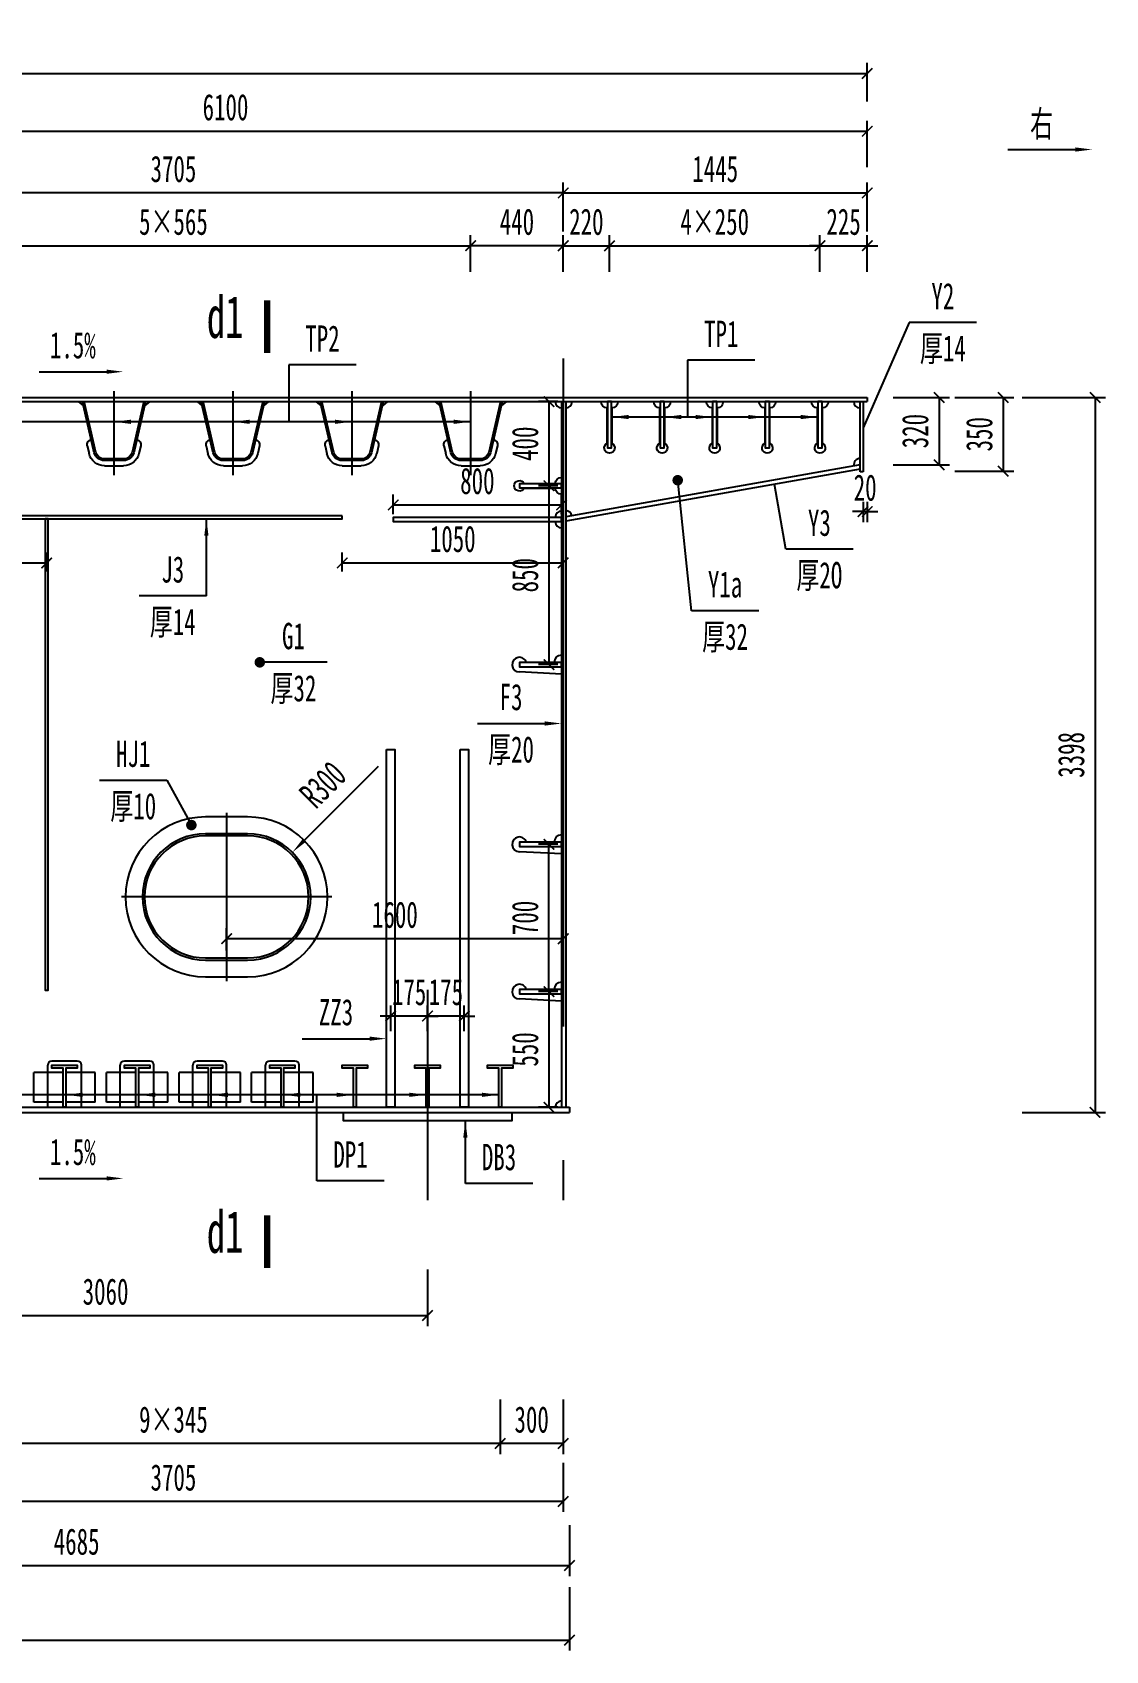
# Model space of a CAD drawing. Extents: x -149716 to 104715, y -26828 to 33500.
# Drawn here: x -25702 to -20601, y 4001 to 11693 of the extents above; entities that cross this region are included whole.
import ezdxf
from ezdxf.enums import TextEntityAlignment as Align

# ---------------------------------------------------------------- set-up
doc = ezdxf.new("R2010")
doc.units = 0
doc.header["$LTSCALE"] = 1000
doc.linetypes.add('CENTER', pattern=[50.8, 31.75, -6.35, 6.35, -6.35])
doc.linetypes.add('DASHED', pattern=[19.05, 12.7, -6.35])
doc.layers.get('0').update_dxf_attribs({"linetype": 'CONTINUOUS'})
doc.layers.get('Defpoints').update_dxf_attribs({"color": 250, "linetype": 'CONTINUOUS'})
doc.layers.add('01', color=1, linetype='CONTINUOUS', lineweight=25)
for name, color, linetype in [('02', 2, 'CONTINUOUS'), ('03', 3, 'DASHED'), ('04', 4, 'CONTINUOUS'), ('06', 6, 'CENTER'), ('07', 7, 'CONTINUOUS')]:
    doc.layers.add(name, color=color, linetype=linetype)
doc.styles.add('仿宋', font='simfang.ttf', dxfattribs={"width": 0.64})
doc.dimstyles.new('1：50', dxfattribs={"dimscale": 50, "dimtxt": 2.5, "dimasz": 1, "dimexe": 1, "dimexo": 0, "dimgap": 1, "dimtad": 1, "dimdec": 1, "dimdsep": 46, "dimtxsty": '仿宋', "dimblk": 'ARCHTICK', "dimcen": 0, "dimclrd": 256, "dimclre": 256, "dimclrt": 256, "dimazin": 2, "dimtfac": 1, "dimtdec": 1, "dimtix": 1, "dimtmove": 2, "dimatfit": 3, "dimfxl": 1, "dimtvp": 0.8, "dimtolj": 1, "dimtzin": 0, "dimlwd": -1, "dimlwe": -1, "dimarcsym": 0})

# ---------------------------------------------------------------- blocks, each defined once
blk = doc.blocks.new('_ArchTick')
at = {"color": 0, "linetype": 'ByBlock', "const_width": 0.15}
blk.add_lwpolyline([(-0.5, -0.5), (0.5, 0.5)], dxfattribs=at)
blk = doc.blocks.new('*D311')
at = {"layer": '04', "transparency": 16777216}
for p, q in [((-36033.6, 11364.4), (-36033.6, 11547.3)), ((-21733.6, 11364.4), (-21733.6, 11547.3)), ((-36033.6, 11497.3), (-21733.6, 11497.3))]:
    blk.add_line(p, q, dxfattribs=at)
at = {"layer": 'Defpoints', "color": 0, "transparency": 16777216}
for p in [(-21733.6, 11497.3), (-36033.6, 11364.4), (-21733.6, 11364.4)]:
    blk.add_point(p, dxfattribs=at)
at = {"layer": '04', "transparency": 16777216, "xscale": 50, "yscale": 50, "zscale": 50, "rotation": 180}
blk.add_blockref('_ArchTick', (-36033.6, 11497.3), dxfattribs=at)
at = {"layer": '04', "transparency": 16777216, "xscale": 50, "yscale": 50, "zscale": 50}
blk.add_blockref('_ArchTick', (-21733.6, 11497.3), dxfattribs=at)
at = {"layer": '04', "transparency": 16777216, "insert": (-28883.6, 11610.5), "char_height": 125, "attachment_point": 5, "style": '仿宋'}
blk.add_mtext('\\A1;14300', dxfattribs=at)
blk = doc.blocks.new('*D319')
at = {"layer": '04', "transparency": 16777216}
for p, q in [((-27833.6, 11051.2), (-27833.6, 11272.8)), ((-21733.6, 11051.2), (-21733.6, 11272.8)), ((-27833.6, 11222.8), (-21733.6, 11222.8))]:
    blk.add_line(p, q, dxfattribs=at)
at = {"layer": 'Defpoints', "color": 0, "transparency": 16777216}
for p in [(-21733.6, 11222.8), (-27833.6, 11051.2), (-21733.6, 11051.2)]:
    blk.add_point(p, dxfattribs=at)
at = {"layer": '04', "transparency": 16777216, "xscale": 50, "yscale": 50, "zscale": 50, "rotation": 180}
blk.add_blockref('_ArchTick', (-27833.6, 11222.8), dxfattribs=at)
at = {"layer": '04', "transparency": 16777216, "xscale": 50, "yscale": 50, "zscale": 50}
blk.add_blockref('_ArchTick', (-21733.6, 11222.8), dxfattribs=at)
at = {"layer": '04', "transparency": 16777216, "insert": (-24783.6, 11336.1), "char_height": 125, "attachment_point": 5, "style": '仿宋'}
blk.add_mtext('\\A1;6100', dxfattribs=at)
blk = doc.blocks.new('*D328')
at = {"layer": '04', "transparency": 16777216}
for p, q in [((-26883.6, 10746.6), (-26883.6, 10979.5)), ((-23178.6, 10929.5), (-26883.6, 10929.5)), ((-23178.6, 10746.6), (-23178.6, 10979.5))]:
    blk.add_line(p, q, dxfattribs=at)
at = {"layer": 'Defpoints', "color": 0, "transparency": 16777216}
for p in [(-26883.6, 10929.5), (-26883.6, 10746.6), (-23178.6, 10746.6)]:
    blk.add_point(p, dxfattribs=at)
at = {"layer": '04', "transparency": 16777216, "xscale": 50, "yscale": 50, "zscale": 50, "rotation": 180}
blk.add_blockref('_ArchTick', (-26883.6, 10929.5), dxfattribs=at)
at = {"layer": '04', "transparency": 16777216, "xscale": 50, "yscale": 50, "zscale": 50}
blk.add_blockref('_ArchTick', (-23178.6, 10929.5), dxfattribs=at)
at = {"layer": '04', "transparency": 16777216, "insert": (-25031.1, 11042.7), "char_height": 125, "attachment_point": 5, "style": '仿宋'}
blk.add_mtext('\\A1;3705', dxfattribs=at)
blk = doc.blocks.new('*D330')
at = {"layer": '04', "transparency": 16777216}
for p, q in [((-26443.6, 10553.6), (-26443.6, 10728.5)), ((-23618.6, 10553.6), (-23618.6, 10728.5)), ((-26443.6, 10678.5), (-23618.6, 10678.5))]:
    blk.add_line(p, q, dxfattribs=at)
at = {"layer": 'Defpoints', "color": 0, "transparency": 16777216}
for p in [(-23618.6, 10678.5), (-26443.6, 10553.6), (-23618.6, 10553.6)]:
    blk.add_point(p, dxfattribs=at)
at = {"layer": '04', "transparency": 16777216, "xscale": 50, "yscale": 50, "zscale": 50, "rotation": 180}
blk.add_blockref('_ArchTick', (-26443.6, 10678.5), dxfattribs=at)
at = {"layer": '04', "transparency": 16777216, "xscale": 50, "yscale": 50, "zscale": 50}
blk.add_blockref('_ArchTick', (-23618.6, 10678.5), dxfattribs=at)
at = {"layer": '04', "transparency": 16777216, "insert": (-25031.1, 10791.7), "char_height": 125, "attachment_point": 5, "style": '仿宋'}
blk.add_mtext('\\A1;5×565', dxfattribs=at)
blk = doc.blocks.new('*D331')
at = {"layer": '04', "transparency": 16777216}
for p, q in [((-23618.6, 10553.6), (-23618.6, 10728.5)), ((-23178.6, 10553.6), (-23178.6, 10728.5)), ((-23178.6, 10678.5), (-23618.6, 10678.5))]:
    blk.add_line(p, q, dxfattribs=at)
at = {"layer": 'Defpoints', "color": 0, "transparency": 16777216}
for p in [(-23618.6, 10678.5), (-23618.6, 10553.6), (-23178.6, 10553.6)]:
    blk.add_point(p, dxfattribs=at)
at = {"layer": '04', "transparency": 16777216, "xscale": 50, "yscale": 50, "zscale": 50, "rotation": 180}
blk.add_blockref('_ArchTick', (-23618.6, 10678.5), dxfattribs=at)
at = {"layer": '04', "transparency": 16777216, "xscale": 50, "yscale": 50, "zscale": 50}
blk.add_blockref('_ArchTick', (-23178.6, 10678.5), dxfattribs=at)
at = {"layer": '04', "transparency": 16777216, "insert": (-23398.6, 10791.7), "char_height": 125, "attachment_point": 5, "style": '仿宋'}
blk.add_mtext('\\A1;440', dxfattribs=at)
blk = doc.blocks.new('*D332')
at = {"layer": '04', "transparency": 16777216}
for p, q in [((-23178.6, 10553.6), (-23178.6, 10728.5)), ((-22958.6, 10553.6), (-22958.6, 10728.5)), ((-23178.6, 10678.5), (-23228.6, 10678.5)), ((-23178.6, 10678.5), (-22958.6, 10678.5)), ((-22958.6, 10678.5), (-22908.6, 10678.5))]:
    blk.add_line(p, q, dxfattribs=at)
at = {"layer": 'Defpoints', "color": 0, "transparency": 16777216}
for p in [(-22958.6, 10678.5), (-23178.6, 10553.6), (-22958.6, 10553.6)]:
    blk.add_point(p, dxfattribs=at)
at = {"layer": '04', "transparency": 16777216, "xscale": 50, "yscale": 50, "zscale": 50}
blk.add_blockref('_ArchTick', (-23178.6, 10678.5), dxfattribs=at)
at = {"layer": '04', "transparency": 16777216, "xscale": 50, "yscale": 50, "zscale": 50, "rotation": 180}
blk.add_blockref('_ArchTick', (-22958.6, 10678.5), dxfattribs=at)
at = {"layer": '04', "transparency": 16777216, "insert": (-23068.6, 10791.7), "char_height": 125, "attachment_point": 5, "style": '仿宋'}
blk.add_mtext('\\A1;220', dxfattribs=at)
blk = doc.blocks.new('*D333')
at = {"layer": '04', "transparency": 16777216}
for p, q in [((-22958.6, 10553.6), (-22958.6, 10728.5)), ((-21958.6, 10553.6), (-21958.6, 10728.5)), ((-22958.6, 10678.5), (-21958.6, 10678.5))]:
    blk.add_line(p, q, dxfattribs=at)
at = {"layer": 'Defpoints', "color": 0, "transparency": 16777216}
for p in [(-21958.6, 10678.5), (-22958.6, 10553.6), (-21958.6, 10553.6)]:
    blk.add_point(p, dxfattribs=at)
at = {"layer": '04', "transparency": 16777216, "xscale": 50, "yscale": 50, "zscale": 50, "rotation": 180}
blk.add_blockref('_ArchTick', (-22958.6, 10678.5), dxfattribs=at)
at = {"layer": '04', "transparency": 16777216, "xscale": 50, "yscale": 50, "zscale": 50}
blk.add_blockref('_ArchTick', (-21958.6, 10678.5), dxfattribs=at)
at = {"layer": '04', "transparency": 16777216, "insert": (-22458.6, 10791.7), "char_height": 125, "attachment_point": 5, "style": '仿宋'}
blk.add_mtext('\\A1;4×250', dxfattribs=at)
blk = doc.blocks.new('*D334')
at = {"layer": '04', "transparency": 16777216}
for p, q in [((-21958.6, 10553.6), (-21958.6, 10728.5)), ((-21733.6, 10553.6), (-21733.6, 10728.5)), ((-21958.6, 10678.5), (-22008.6, 10678.5)), ((-21958.6, 10678.5), (-21733.6, 10678.5)), ((-21733.6, 10678.5), (-21683.6, 10678.5))]:
    blk.add_line(p, q, dxfattribs=at)
at = {"layer": 'Defpoints', "color": 0, "transparency": 16777216}
for p in [(-21733.6, 10678.5), (-21958.6, 10553.6), (-21733.6, 10553.6)]:
    blk.add_point(p, dxfattribs=at)
at = {"layer": '04', "transparency": 16777216, "xscale": 50, "yscale": 50, "zscale": 50}
blk.add_blockref('_ArchTick', (-21958.6, 10678.5), dxfattribs=at)
at = {"layer": '04', "transparency": 16777216, "xscale": 50, "yscale": 50, "zscale": 50, "rotation": 180}
blk.add_blockref('_ArchTick', (-21733.6, 10678.5), dxfattribs=at)
at = {"layer": '04', "transparency": 16777216, "insert": (-21846.1, 10791.7), "char_height": 125, "attachment_point": 5, "style": '仿宋'}
blk.add_mtext('\\A1;225', dxfattribs=at)
blk = doc.blocks.new('*D335')
at = {"layer": '04', "transparency": 16777216}
for p, q in [((-23178.6, 10746.6), (-23178.6, 10979.5)), ((-23178.6, 10929.5), (-21733.6, 10929.5)), ((-21733.6, 10746.6), (-21733.6, 10979.5))]:
    blk.add_line(p, q, dxfattribs=at)
at = {"layer": 'Defpoints', "color": 0, "transparency": 16777216}
for p in [(-21733.6, 10929.5), (-23178.6, 10746.6), (-21733.6, 10746.6)]:
    blk.add_point(p, dxfattribs=at)
at = {"layer": '04', "transparency": 16777216, "xscale": 50, "yscale": 50, "zscale": 50, "rotation": 180}
blk.add_blockref('_ArchTick', (-23178.6, 10929.5), dxfattribs=at)
at = {"layer": '04', "transparency": 16777216, "xscale": 50, "yscale": 50, "zscale": 50}
blk.add_blockref('_ArchTick', (-21733.6, 10929.5), dxfattribs=at)
at = {"layer": '04', "transparency": 16777216, "insert": (-22456.1, 11042.7), "char_height": 125, "attachment_point": 5, "style": '仿宋'}
blk.add_mtext('\\A1;1445', dxfattribs=at)
blk = doc.blocks.new('顶底板板肋带过焊孔')
at = {"layer": '01'}
blk.add_lwpolyline([(50530.3, 112160.4, 0.404482), (50559.3, 112130.4), (50559.3, 111962.8, 4.313631), (50581.3, 111962.8), (50581.3, 112130.4, 0.404482), (50610.3, 112160.4)], format="xyb", dxfattribs=at)
at = {"layer": '02'}
blk.add_lwpolyline([(50560.3, 112160.4), (50580.3, 112160.4), (50580.3, 111940.4), (50560.3, 111940.4)], close=True, dxfattribs=at)
blk = doc.blocks.new('U2加劲肋带过焊孔')
at = {"layer": '01'}
for p, q in [((48376, 137282.9), (48036, 137282.9)), ((48036, 137282.9), (48060.5, 137263.4)), ((48376, 137282.9), (48351.4, 137263.4)), ((48079.1, 137072.9), (48087.6, 137035.9)), ((48332.9, 137072.9), (48324.3, 137035.9)), ((48251.2, 136977.9), (48160.7, 136977.9))]:
    blk.add_line(p, q, dxfattribs=at)
for centre, radius, start, end in [((48103.4, 137078.6), 25, 103.06932, 193.06932), ((48308.5, 137078.6), 25, 346.93068, 76.93068), ((48160.7, 137052.9), 75, 193.06932, 270), ((48251.2, 137052.9), 75, 270, 346.93068)]:
    blk.add_arc(centre, radius, start, end, dxfattribs=at)
at = {"layer": '02'}
for points in [[(48056, 137282.9), (48112.3, 137040.1, 0.348876), (48159.1, 137002.9), (48252.8, 137002.9, 0.348876), (48299.6, 137040.1), (48356, 137282.9)], [(48064.2, 137282.9), (48120.1, 137041.9, 0.348876), (48159.1, 137010.9), (48252.8, 137010.9, 0.348876), (48291.8, 137041.9), (48347.8, 137282.9)]]:
    blk.add_lwpolyline(points, format="xyb", dxfattribs=at)
at = {"layer": '06', "ltscale": 0.1}
blk.add_line((48206, 137332.9), (48206, 136932.9), dxfattribs=at)
blk = doc.blocks.new('板肋带过焊孔')
at = {"layer": '01'}
blk.add_line((50817.6, 161172.4), (50617.6, 161182.4), dxfattribs=at)
for centre, start, end in [((50617.6, 161217.4), 16.60155, 270), ((50817.6, 161227.4), 90, 180)]:
    blk.add_arc(centre, 35, start, end, dxfattribs=at)
at = {"layer": '02'}
blk.add_lwpolyline([(50817.6, 161227.4), (50617.6, 161227.4), (50617.6, 161207.4), (50817.6, 161207.4)], close=True, dxfattribs=at)
blk = doc.blocks.new('底板T肋带过焊孔')
at = {"layer": '01'}
for p, q in [((46796.6, 157697.7), (46656.6, 157697.7)), ((46656.6, 157557.7), (46656.6, 157697.7)), ((46722.6, 157697.7), (46722.6, 157732.7)), ((46862.6, 157752.7), (46742.6, 157752.7)), ((46948.6, 157697.7), (46808.6, 157697.7)), ((46882.6, 157697.7), (46882.6, 157732.7)), ((46948.6, 157557.7), (46948.6, 157697.7)), ((46796.6, 157557.7), (46656.6, 157557.7)), ((46722.6, 157532.7), (46722.6, 157557.7)), ((46948.6, 157557.7), (46808.6, 157557.7)), ((46882.6, 157532.7), (46882.6, 157557.7))]:
    blk.add_line(p, q, dxfattribs=at)
for centre, start, end in [((46742.6, 157732.7), 90, 180), ((46862.6, 157732.7), 0, 90)]:
    blk.add_arc(centre, 20, start, end, dxfattribs=at)
at = {"layer": '02'}
blk.add_lwpolyline([(46808.6, 157532.7), (46796.6, 157532.7), (46796.6, 157718.7), (46742.6, 157718.7), (46742.6, 157732.7), (46862.6, 157732.7), (46862.6, 157718.7), (46808.6, 157718.7)], close=True, dxfattribs=at)
at = {"layer": '03', "ltscale": 0.1}
for p, q in [((46722.6, 157557.7), (46722.6, 157697.7)), ((46882.6, 157557.7), (46882.6, 157697.7))]:
    blk.add_line(p, q, dxfattribs=at)
blk = doc.blocks.new('*D340')
at = {"layer": '04', "transparency": 16777216}
for p, q in [((-21317.5, 9957.3), (-21037.6, 9957.3)), ((-21087.6, 9957.3), (-21087.6, 9607.3)), ((-21317.5, 9607.3), (-21037.6, 9607.3))]:
    blk.add_line(p, q, dxfattribs=at)
at = {"layer": 'Defpoints', "color": 0, "transparency": 16777216}
for p in [(-21317.5, 9957.3), (-21317.5, 9607.3), (-21087.6, 9607.3)]:
    blk.add_point(p, dxfattribs=at)
at = {"layer": '04', "transparency": 16777216, "xscale": 50, "yscale": 50, "zscale": 50}
for p, rotation in [((-21087.6, 9957.3), 90), ((-21087.6, 9607.3), 270)]:
    blk.add_blockref('_ArchTick', p, dxfattribs=dict(at, rotation=rotation))
at = {"layer": '04', "transparency": 16777216, "insert": (-21200.8, 9782.3), "char_height": 125, "attachment_point": 5, "rotation": 90, "style": '仿宋'}
blk.add_mtext('\\A1;350', dxfattribs=at)
blk = doc.blocks.new('*D341')
at = {"layer": '04', "transparency": 16777216}
for p, q in [((-21610.5, 9957.3), (-21342, 9957.3)), ((-21392, 9957.3), (-21392, 9637.3)), ((-21610.5, 9637.3), (-21342, 9637.3))]:
    blk.add_line(p, q, dxfattribs=at)
at = {"layer": 'Defpoints', "color": 0, "transparency": 16777216}
for p in [(-21610.5, 9957.3), (-21610.5, 9637.3), (-21392, 9637.3)]:
    blk.add_point(p, dxfattribs=at)
at = {"layer": '04', "transparency": 16777216, "xscale": 50, "yscale": 50, "zscale": 50}
for p, rotation in [((-21392, 9957.3), 90), ((-21392, 9637.3), 270)]:
    blk.add_blockref('_ArchTick', p, dxfattribs=dict(at, rotation=rotation))
at = {"layer": '04', "transparency": 16777216, "insert": (-21505.2, 9797.3), "char_height": 125, "attachment_point": 5, "rotation": 90, "style": '仿宋'}
blk.add_mtext('\\A1;320', dxfattribs=at)
blk = doc.blocks.new('*D342')
at = {"layer": '04', "transparency": 16777216}
for p, q in [((-20996.6, 9957.3), (-20600.6, 9957.3)), ((-20650.6, 9957.3), (-20650.6, 6559.3)), ((-20996.6, 6559.3), (-20600.6, 6559.3))]:
    blk.add_line(p, q, dxfattribs=at)
at = {"layer": 'Defpoints', "color": 0, "transparency": 16777216}
for p in [(-20996.6, 9957.3), (-20996.6, 6559.3), (-20650.6, 6559.3)]:
    blk.add_point(p, dxfattribs=at)
at = {"layer": '04', "transparency": 16777216, "xscale": 50, "yscale": 50, "zscale": 50}
for p, rotation in [((-20650.6, 9957.3), 90), ((-20650.6, 6559.3), 270)]:
    blk.add_blockref('_ArchTick', p, dxfattribs=dict(at, rotation=rotation))
at = {"layer": '04', "transparency": 16777216, "insert": (-20763.9, 8258.3), "char_height": 125, "attachment_point": 5, "rotation": 90, "style": '仿宋'}
blk.add_mtext('\\A1;3398', dxfattribs=at)
blk = doc.blocks.new('*D343')
at = {"layer": '04', "transparency": 16777216}
for p, q in [((-23204.5, 9937.3), (-23296.2, 9937.3)), ((-23246.2, 9937.3), (-23246.2, 9537.3)), ((-23204.5, 9537.3), (-23296.2, 9537.3))]:
    blk.add_line(p, q, dxfattribs=at)
at = {"layer": 'Defpoints', "color": 0, "transparency": 16777216}
for p in [(-23204.5, 9937.3), (-23246.2, 9537.3), (-23204.5, 9537.3)]:
    blk.add_point(p, dxfattribs=at)
at = {"layer": '04', "transparency": 16777216, "xscale": 50, "yscale": 50, "zscale": 50}
for p, rotation in [((-23246.2, 9937.3), 90), ((-23246.2, 9537.3), 270)]:
    blk.add_blockref('_ArchTick', p, dxfattribs=dict(at, rotation=rotation))
at = {"layer": '04', "transparency": 16777216, "insert": (-23359.4, 9737.3), "char_height": 125, "attachment_point": 5, "rotation": 90, "style": '仿宋'}
blk.add_mtext('\\A1;400', dxfattribs=at)
blk = doc.blocks.new('*D344')
at = {"layer": '04', "transparency": 16777216}
for p, q in [((-23204.5, 9537.3), (-23296.2, 9537.3)), ((-23246.2, 9537.3), (-23246.2, 8687.3)), ((-23204.5, 8687.3), (-23296.2, 8687.3))]:
    blk.add_line(p, q, dxfattribs=at)
at = {"layer": 'Defpoints', "color": 0, "transparency": 16777216}
for p in [(-23204.5, 9537.3), (-23246.2, 8687.3), (-23204.5, 8687.3)]:
    blk.add_point(p, dxfattribs=at)
at = {"layer": '04', "transparency": 16777216, "xscale": 50, "yscale": 50, "zscale": 50}
for p, rotation in [((-23246.2, 9537.3), 90), ((-23246.2, 8687.3), 270)]:
    blk.add_blockref('_ArchTick', p, dxfattribs=dict(at, rotation=rotation))
at = {"layer": '04', "transparency": 16777216, "insert": (-23359.4, 9112.3), "char_height": 125, "attachment_point": 5, "rotation": 90, "style": '仿宋'}
blk.add_mtext('\\A1;850', dxfattribs=at)
blk = doc.blocks.new('*D345')
at = {"layer": '04', "transparency": 16777216}
for p, q in [((-23204.5, 7133.3), (-23296.2, 7133.3)), ((-23246.2, 7133.3), (-23246.2, 6583.3)), ((-23204.5, 6583.3), (-23296.2, 6583.3))]:
    blk.add_line(p, q, dxfattribs=at)
at = {"layer": 'Defpoints', "color": 0, "transparency": 16777216}
for p in [(-23204.5, 7133.3), (-23246.2, 6583.3), (-23204.5, 6583.3)]:
    blk.add_point(p, dxfattribs=at)
at = {"layer": '04', "transparency": 16777216, "xscale": 50, "yscale": 50, "zscale": 50}
for p, rotation in [((-23246.2, 7133.3), 90), ((-23246.2, 6583.3), 270)]:
    blk.add_blockref('_ArchTick', p, dxfattribs=dict(at, rotation=rotation))
at = {"layer": '04', "transparency": 16777216, "insert": (-23359.4, 6858.3), "char_height": 125, "attachment_point": 5, "rotation": 90, "style": '仿宋'}
blk.add_mtext('\\A1;550', dxfattribs=at)
blk = doc.blocks.new('*D346')
at = {"layer": '04', "transparency": 16777216}
for p, q in [((-23204.5, 7833.3), (-23296.2, 7833.3)), ((-23246.2, 7133.3), (-23246.2, 7833.3)), ((-23204.5, 7133.3), (-23296.2, 7133.3))]:
    blk.add_line(p, q, dxfattribs=at)
at = {"layer": 'Defpoints', "color": 0, "transparency": 16777216}
for p in [(-23246.2, 7833.3), (-23204.5, 7833.3), (-23204.5, 7133.3)]:
    blk.add_point(p, dxfattribs=at)
at = {"layer": '04', "transparency": 16777216, "xscale": 50, "yscale": 50, "zscale": 50}
for p, rotation in [((-23246.2, 7833.3), 90), ((-23246.2, 7133.3), 270)]:
    blk.add_blockref('_ArchTick', p, dxfattribs=dict(at, rotation=rotation))
at = {"layer": '04', "transparency": 16777216, "insert": (-23359.4, 7483.3), "char_height": 125, "attachment_point": 5, "rotation": 90, "style": '仿宋'}
blk.add_mtext('\\A1;700', dxfattribs=at)
blk = doc.blocks.new('*D350')
at = {"layer": '04', "transparency": 16777216}
for p, q in [((-23478.6, 5194.3), (-23478.6, 4935.4)), ((-23178.6, 5194.3), (-23178.6, 4935.4)), ((-23178.6, 4985.4), (-23478.6, 4985.4))]:
    blk.add_line(p, q, dxfattribs=at)
at = {"layer": 'Defpoints', "color": 0, "transparency": 16777216}
for p in [(-23478.6, 5194.3), (-23178.6, 5194.3), (-23478.6, 4985.4)]:
    blk.add_point(p, dxfattribs=at)
at = {"layer": '04', "transparency": 16777216, "xscale": 50, "yscale": 50, "zscale": 50, "rotation": 180}
blk.add_blockref('_ArchTick', (-23478.6, 4985.4), dxfattribs=at)
at = {"layer": '04', "transparency": 16777216, "xscale": 50, "yscale": 50, "zscale": 50}
blk.add_blockref('_ArchTick', (-23178.6, 4985.4), dxfattribs=at)
at = {"layer": '04', "transparency": 16777216, "insert": (-23328.6, 5098.6), "char_height": 125, "attachment_point": 5, "style": '仿宋'}
blk.add_mtext('\\A1;300', dxfattribs=at)
blk = doc.blocks.new('*D352')
at = {"layer": '04', "transparency": 16777216}
for p, q in [((-26583.6, 5194.3), (-26583.6, 4935.4)), ((-23478.6, 5194.3), (-23478.6, 4935.4)), ((-23478.6, 4985.4), (-26583.6, 4985.4))]:
    blk.add_line(p, q, dxfattribs=at)
at = {"layer": 'Defpoints', "color": 0, "transparency": 16777216}
for p in [(-26583.6, 5194.3), (-23478.6, 5194.3), (-26583.6, 4985.4)]:
    blk.add_point(p, dxfattribs=at)
at = {"layer": '04', "transparency": 16777216, "xscale": 50, "yscale": 50, "zscale": 50, "rotation": 180}
blk.add_blockref('_ArchTick', (-26583.6, 4985.4), dxfattribs=at)
at = {"layer": '04', "transparency": 16777216, "xscale": 50, "yscale": 50, "zscale": 50}
blk.add_blockref('_ArchTick', (-23478.6, 4985.4), dxfattribs=at)
at = {"layer": '04', "transparency": 16777216, "insert": (-25031.1, 5098.6), "char_height": 125, "attachment_point": 5, "style": '仿宋'}
blk.add_mtext('\\A1;9×345', dxfattribs=at)
blk = doc.blocks.new('*D357')
at = {"layer": '04', "transparency": 16777216}
for p, q in [((-26883.6, 4892.8), (-26883.6, 4659.9)), ((-23178.6, 4892.8), (-23178.6, 4659.9)), ((-23178.6, 4709.9), (-26883.6, 4709.9))]:
    blk.add_line(p, q, dxfattribs=at)
at = {"layer": 'Defpoints', "color": 0, "transparency": 16777216}
for p in [(-26883.6, 4892.8), (-23178.6, 4892.8), (-26883.6, 4709.9)]:
    blk.add_point(p, dxfattribs=at)
at = {"layer": '04', "transparency": 16777216, "xscale": 50, "yscale": 50, "zscale": 50, "rotation": 180}
blk.add_blockref('_ArchTick', (-26883.6, 4709.9), dxfattribs=at)
at = {"layer": '04', "transparency": 16777216, "xscale": 50, "yscale": 50, "zscale": 50}
blk.add_blockref('_ArchTick', (-23178.6, 4709.9), dxfattribs=at)
at = {"layer": '04', "transparency": 16777216, "insert": (-25031.1, 4823.1), "char_height": 125, "attachment_point": 5, "style": '仿宋'}
blk.add_mtext('\\A1;3705', dxfattribs=at)
blk = doc.blocks.new('*D360')
at = {"layer": '04', "transparency": 16777216}
for p, q in [((-27833.6, 4596.6), (-27833.6, 4355.1)), ((-23148.6, 4596.6), (-23148.6, 4355.1)), ((-27833.6, 4405.1), (-23148.6, 4405.1))]:
    blk.add_line(p, q, dxfattribs=at)
at = {"layer": 'Defpoints', "color": 0, "transparency": 16777216}
for p in [(-27833.6, 4596.6), (-23148.6, 4596.6), (-23148.6, 4405.1)]:
    blk.add_point(p, dxfattribs=at)
at = {"layer": '04', "transparency": 16777216, "xscale": 50, "yscale": 50, "zscale": 50, "rotation": 180}
blk.add_blockref('_ArchTick', (-27833.6, 4405.1), dxfattribs=at)
at = {"layer": '04', "transparency": 16777216, "xscale": 50, "yscale": 50, "zscale": 50}
blk.add_blockref('_ArchTick', (-23148.6, 4405.1), dxfattribs=at)
at = {"layer": '04', "transparency": 16777216, "insert": (-25491.1, 4518.3), "char_height": 125, "attachment_point": 5, "style": '仿宋'}
blk.add_mtext('\\A1;4685', dxfattribs=at)
blk = doc.blocks.new('*D361')
at = {"layer": '04', "transparency": 16777216}
for p, q in [((-34618.6, 4301.8), (-34618.6, 4000.8)), ((-23148.6, 4301.8), (-23148.6, 4000.8)), ((-34618.6, 4050.8), (-23148.6, 4050.8))]:
    blk.add_line(p, q, dxfattribs=at)
at = {"layer": 'Defpoints', "color": 0, "transparency": 16777216}
for p in [(-34618.6, 4301.8), (-23148.6, 4301.8), (-23148.6, 4050.8)]:
    blk.add_point(p, dxfattribs=at)
at = {"layer": '04', "transparency": 16777216, "xscale": 50, "yscale": 50, "zscale": 50, "rotation": 180}
blk.add_blockref('_ArchTick', (-34618.6, 4050.8), dxfattribs=at)
at = {"layer": '04', "transparency": 16777216, "xscale": 50, "yscale": 50, "zscale": 50}
blk.add_blockref('_ArchTick', (-23148.6, 4050.8), dxfattribs=at)
at = {"layer": '04', "transparency": 16777216, "insert": (-28883.6, 4164), "char_height": 125, "attachment_point": 5, "style": '仿宋'}
blk.add_mtext('\\A1;11470', dxfattribs=at)
blk = doc.blocks.new('*D370')
at = {"layer": '04', "transparency": 16777216}
for p, q in [((-24228.6, 9130.8), (-24228.6, 9220.9)), ((-24228.6, 9170.9), (-23178.6, 9170.9)), ((-23178.6, 9130.8), (-23178.6, 9220.9))]:
    blk.add_line(p, q, dxfattribs=at)
at = {"layer": 'Defpoints', "color": 0, "transparency": 16777216}
for p in [(-23178.6, 9170.9), (-24228.6, 9130.8), (-23178.6, 9130.8)]:
    blk.add_point(p, dxfattribs=at)
at = {"layer": '04', "transparency": 16777216, "xscale": 50, "yscale": 50, "zscale": 50, "rotation": 180}
blk.add_blockref('_ArchTick', (-24228.6, 9170.9), dxfattribs=at)
at = {"layer": '04', "transparency": 16777216, "xscale": 50, "yscale": 50, "zscale": 50}
blk.add_blockref('_ArchTick', (-23178.6, 9170.9), dxfattribs=at)
at = {"layer": '04', "transparency": 16777216, "insert": (-23703.6, 9284.1), "char_height": 125, "attachment_point": 5, "style": '仿宋'}
blk.add_mtext('\\A1;1050', dxfattribs=at)
blk = doc.blocks.new('*D273')
at = {"layer": '04', "transparency": 16777216}
for p, q in [((-26383.6, 9130.8), (-26383.6, 9220.9)), ((-26383.6, 9170.9), (-25633.6, 9170.9)), ((-25633.6, 9130.8), (-25633.6, 9220.9))]:
    blk.add_line(p, q, dxfattribs=at)
at = {"layer": 'Defpoints', "color": 0, "transparency": 16777216}
for p in [(-25633.6, 9170.9), (-26383.6, 9130.8), (-25633.6, 9130.8)]:
    blk.add_point(p, dxfattribs=at)
at = {"layer": '04', "transparency": 16777216, "xscale": 50, "yscale": 50, "zscale": 50, "rotation": 180}
blk.add_blockref('_ArchTick', (-26383.6, 9170.9), dxfattribs=at)
at = {"layer": '04', "transparency": 16777216, "xscale": 50, "yscale": 50, "zscale": 50}
blk.add_blockref('_ArchTick', (-25633.6, 9170.9), dxfattribs=at)
at = {"layer": '04', "transparency": 16777216, "insert": (-26008.6, 9284.1), "char_height": 125, "attachment_point": 5, "style": '仿宋'}
blk.add_mtext('\\A1;750', dxfattribs=at)
blk = doc.blocks.new('*D281')
at = {"layer": '04', "transparency": 16777216}
for p, q in [((-23986.6, 9402.3), (-23986.6, 9496.3)), ((-23186.6, 9402.3), (-23186.6, 9496.3)), ((-23986.6, 9446.3), (-23186.6, 9446.3))]:
    blk.add_line(p, q, dxfattribs=at)
at = {"layer": 'Defpoints', "color": 0, "transparency": 16777216}
for p in [(-23986.6, 9402.3), (-23186.6, 9446.3), (-23186.6, 9402.3)]:
    blk.add_point(p, dxfattribs=at)
at = {"layer": '04', "transparency": 16777216, "xscale": 50, "yscale": 50, "zscale": 50, "rotation": 180}
blk.add_blockref('_ArchTick', (-23986.6, 9446.3), dxfattribs=at)
at = {"layer": '04', "transparency": 16777216, "xscale": 50, "yscale": 50, "zscale": 50}
blk.add_blockref('_ArchTick', (-23186.6, 9446.3), dxfattribs=at)
at = {"layer": '04', "transparency": 16777216, "insert": (-23586.6, 9559.5), "char_height": 125, "attachment_point": 5, "style": '仿宋'}
blk.add_mtext('\\A1;800', dxfattribs=at)
blk = doc.blocks.new('*D283')
at = {"layer": '04', "transparency": 16777216}
for p, q in [((-21753.6, 9461.4), (-21753.6, 9364.6)), ((-21733.6, 9461.4), (-21733.6, 9364.6)), ((-21753.6, 9414.6), (-21803.6, 9414.6)), ((-21753.6, 9414.6), (-21733.6, 9414.6)), ((-21733.6, 9414.6), (-21683.6, 9414.6))]:
    blk.add_line(p, q, dxfattribs=at)
at = {"layer": 'Defpoints', "color": 0, "transparency": 16777216}
for p in [(-21753.6, 9461.4), (-21733.6, 9461.4), (-21733.6, 9414.6)]:
    blk.add_point(p, dxfattribs=at)
at = {"layer": '04', "transparency": 16777216, "xscale": 50, "yscale": 50, "zscale": 50}
blk.add_blockref('_ArchTick', (-21753.6, 9414.6), dxfattribs=at)
at = {"layer": '04', "transparency": 16777216, "xscale": 50, "yscale": 50, "zscale": 50, "rotation": 180}
blk.add_blockref('_ArchTick', (-21733.6, 9414.6), dxfattribs=at)
at = {"layer": '04', "transparency": 16777216, "insert": (-21743.6, 9527.8), "char_height": 125, "attachment_point": 5, "style": '仿宋'}
blk.add_mtext('\\A1;20', dxfattribs=at)
blk = doc.blocks.new('腹板板肋带过焊孔1')
at = {"layer": '01'}
for p, q in [((53004.8, 112165.9), (52857.2, 112165.9)), ((53004.8, 112143.9), (52857.2, 112143.9))]:
    blk.add_line(p, q, dxfattribs=at)
for centre, radius, start, end in [((52827.3, 112164.9), 30, 1.91021, 90), ((53027.3, 112154.9), 25, 206.10388, 153.89612), ((52827.3, 112144.9), 30, 270, 358.08979)]:
    blk.add_arc(centre, radius, start, end, dxfattribs=at)
at = {"layer": '02'}
blk.add_lwpolyline([(52827.3, 112164.9), (53027.3, 112164.9), (53027.3, 112144.9), (52827.3, 112144.9)], close=True, dxfattribs=at)
blk = doc.blocks.new('*D297')
at = {"layer": '04', "transparency": 16777216}
for p, q in [((-24778.6, 7329.1), (-24778.6, 7434.7)), ((-23178.6, 7384.7), (-24778.6, 7384.7)), ((-23178.6, 7329.1), (-23178.6, 7434.7))]:
    blk.add_line(p, q, dxfattribs=at)
at = {"layer": 'Defpoints', "color": 0, "transparency": 16777216}
for p in [(-24778.6, 7384.7), (-24778.6, 7329.1), (-23178.6, 7329.1)]:
    blk.add_point(p, dxfattribs=at)
at = {"layer": '04', "transparency": 16777216, "xscale": 50, "yscale": 50, "zscale": 50, "rotation": 180}
blk.add_blockref('_ArchTick', (-24778.6, 7384.7), dxfattribs=at)
at = {"layer": '04', "transparency": 16777216, "xscale": 50, "yscale": 50, "zscale": 50}
blk.add_blockref('_ArchTick', (-23178.6, 7384.7), dxfattribs=at)
at = {"layer": '04', "transparency": 16777216, "insert": (-23978.6, 7497.9), "char_height": 125, "attachment_point": 5, "style": '仿宋'}
blk.add_mtext('\\A1;1600', dxfattribs=at)
blk = doc.blocks.new('*D301')
at = {"layer": '04', "transparency": 16777216}
for p, q in [((-26883.6, 5812), (-26883.6, 5543.4)), ((-23823.6, 5812), (-23823.6, 5543.4)), ((-26883.6, 5593.4), (-23823.6, 5593.4))]:
    blk.add_line(p, q, dxfattribs=at)
at = {"layer": 'Defpoints', "color": 0, "transparency": 16777216}
for p in [(-26883.6, 5812), (-23823.6, 5812), (-23823.6, 5593.4)]:
    blk.add_point(p, dxfattribs=at)
at = {"layer": '04', "transparency": 16777216, "xscale": 50, "yscale": 50, "zscale": 50, "rotation": 180}
blk.add_blockref('_ArchTick', (-26883.6, 5593.4), dxfattribs=at)
at = {"layer": '04', "transparency": 16777216, "xscale": 50, "yscale": 50, "zscale": 50}
blk.add_blockref('_ArchTick', (-23823.6, 5593.4), dxfattribs=at)
at = {"layer": '04', "transparency": 16777216, "insert": (-25353.6, 5706.6), "char_height": 125, "attachment_point": 5, "style": '仿宋'}
blk.add_mtext('\\A1;3060', dxfattribs=at)
blk = doc.blocks.new('*D302')
at = {"layer": '04', "transparency": 16777216}
for p, q in [((-23823.6, 7017.2), (-23873.6, 7017.2)), ((-23823.6, 6945.9), (-23823.6, 7067.2)), ((-23648.6, 7017.2), (-23823.6, 7017.2)), ((-23648.6, 6945.9), (-23648.6, 7067.2)), ((-23648.6, 7017.2), (-23598.6, 7017.2))]:
    blk.add_line(p, q, dxfattribs=at)
at = {"layer": 'Defpoints', "color": 0, "transparency": 16777216}
for p in [(-23823.6, 7017.2), (-23823.6, 6945.9), (-23648.6, 6945.9)]:
    blk.add_point(p, dxfattribs=at)
at = {"layer": '04', "transparency": 16777216, "xscale": 50, "yscale": 50, "zscale": 50}
blk.add_blockref('_ArchTick', (-23823.6, 7017.2), dxfattribs=at)
at = {"layer": '04', "transparency": 16777216, "xscale": 50, "yscale": 50, "zscale": 50, "rotation": 180}
blk.add_blockref('_ArchTick', (-23648.6, 7017.2), dxfattribs=at)
at = {"layer": '04', "transparency": 16777216, "insert": (-23736.1, 7130.4), "char_height": 125, "attachment_point": 5, "style": '仿宋'}
blk.add_mtext('\\A1;175', dxfattribs=at)
blk = doc.blocks.new('*D303')
at = {"layer": '04', "transparency": 16777216}
for p, q in [((-23998.6, 7017.2), (-24048.6, 7017.2)), ((-23998.6, 6945.9), (-23998.6, 7067.2)), ((-23823.6, 7017.2), (-23998.6, 7017.2)), ((-23823.6, 6945.9), (-23823.6, 7067.2)), ((-23823.6, 7017.2), (-23773.6, 7017.2))]:
    blk.add_line(p, q, dxfattribs=at)
at = {"layer": 'Defpoints', "color": 0, "transparency": 16777216}
for p in [(-23998.6, 7017.2), (-23998.6, 6945.9), (-23823.6, 6945.9)]:
    blk.add_point(p, dxfattribs=at)
at = {"layer": '04', "transparency": 16777216, "xscale": 50, "yscale": 50, "zscale": 50}
blk.add_blockref('_ArchTick', (-23998.6, 7017.2), dxfattribs=at)
at = {"layer": '04', "transparency": 16777216, "xscale": 50, "yscale": 50, "zscale": 50, "rotation": 180}
blk.add_blockref('_ArchTick', (-23823.6, 7017.2), dxfattribs=at)
at = {"layer": '04', "transparency": 16777216, "insert": (-23911.1, 7130.4), "char_height": 125, "attachment_point": 5, "style": '仿宋'}
blk.add_mtext('\\A1;175', dxfattribs=at)

msp = doc.modelspace()

# ---------------------------------------------------------------- linework, layer by layer
at = {"layer": '02'}
for p, q in [((-27833.5722, 9957.3046), (-21733.5722, 9957.3046)), ((-27833.5722, 9937.3046), (-21733.5722, 9937.3046)), ((-23186.5722, 9937.3046), (-23186.5722, 6583.3046)), ((-23166.5722, 9937.3046), (-23166.5722, 6583.3046)), ((-21767.5722, 9603.3046), (-21767.5722, 9937.3046)), ((-21753.5722, 9937.3046), (-21753.5722, 9603.3046)), ((-21733.5722, 9957.3046), (-21733.5722, 9937.3046)), ((-21767.5722, 9637.3046), (-23166.5722, 9389.43075)), ((-21767.5722, 9616.9931), (-23166.5722, 9369.11925)), ((-21753.5722, 9603.3046), (-21767.5722, 9603.3046)), ((-27833.5722, 6583.3046), (-23148.5722, 6583.3046)), ((-27833.5722, 6559.3046), (-23148.5722, 6559.3046)), ((-23148.5722, 6583.3046), (-23148.5722, 6559.3046))]:
    msp.add_line(p, q, dxfattribs=at)
for points in [[(-24228.5722, 9394.3046), (-26383.5722, 9394.3046), (-26383.5722, 9380.3046), (-24228.5722, 9380.3046)], [(-23186.5722, 9387.3046), (-23986.5722, 9387.3046), (-23986.5722, 9367.3046), (-23186.5722, 9367.3046)], [(-25626.5722, 9380.3046), (-25640.5722, 9380.3046), (-25640.5722, 7140.3046), (-25626.5722, 7140.3046)], [(-24018.5722, 8283.3046), (-23978.5722, 8283.3046), (-23978.5722, 6583.3046), (-24018.5722, 6583.3046)], [(-23668.5722, 8283.3046), (-23628.5722, 8283.3046), (-23628.5722, 6583.3046), (-23668.5722, 6583.3046)], [(-24162.5722, 6583.3046), (-24174.5722, 6583.3046), (-24174.5722, 6769.3046), (-24228.5722, 6769.3046), (-24228.5722, 6783.3046), (-24108.5722, 6783.3046), (-24108.5722, 6769.3046), (-24162.5722, 6769.3046)], [(-23817.5722, 6583.3046), (-23829.5722, 6583.3046), (-23829.5722, 6769.3046), (-23883.5722, 6769.3046), (-23883.5722, 6783.3046), (-23763.5722, 6783.3046), (-23763.5722, 6769.3046), (-23817.5722, 6769.3046)], [(-23472.5722, 6583.3046), (-23484.5722, 6583.3046), (-23484.5722, 6769.3046), (-23538.5722, 6769.3046), (-23538.5722, 6783.3046), (-23418.5722, 6783.3046), (-23418.5722, 6769.3046), (-23472.5722, 6769.3046)], [(-24223.5722, 6559.3046), (-23423.5722, 6559.3046), (-23423.5722, 6519.3046), (-24223.5722, 6519.3046)]]:
    msp.add_lwpolyline(points, close=True, dxfattribs=at)
for points in [[(-24878.5722, 7203.3046), (-24678.5722, 7203.3046, 1), (-24678.5722, 7963.3046), (-24878.5722, 7963.3046, 1)], [(-24878.5722, 7283.3046), (-24678.5722, 7283.3046, 1), (-24678.5722, 7883.3046), (-24878.5722, 7883.3046, 1)], [(-24878.5722, 7293.3046), (-24678.5722, 7293.3046, 1), (-24678.5722, 7873.3046), (-24878.5722, 7873.3046, 1)]]:
    msp.add_lwpolyline(points, format="xyb", close=True, dxfattribs=at)
for centre, start, end in [((-23186.5722, 9937.3046), 180, 270), ((-23166.5722, 9937.3046), 270, 0), ((-21767.5722, 9937.3046), 180, 270), ((-21767.5722, 9637.3046), 90, 190.047355154), ((-23186.5722, 9387.3046), 90, 180), ((-23166.5722, 9389.43075), 10.047355154, 90), ((-23186.5722, 9367.3046), 180, 270), ((-23186.5722, 6583.3046), 90, 180)]:
    msp.add_arc(centre, 30, start, end, dxfattribs=at)
at = {"layer": '06', "ltscale": 0.1}
for p, q in [((-23178.5722, 10141.68382), (-23178.5722, 6141.68382)), ((-24778.5722, 7983.3046), (-24778.5722, 7183.3046)), ((-24278.5722, 7583.3046), (-25278.5722, 7583.3046)), ((-23823.5722, 7141.68382), (-23823.5722, 6141.68382))]:
    msp.add_line(p, q, dxfattribs=at)
at = {"layer": '07'}
for p, q in [((-21064.74483, 11135.70865), (-20744.74483, 11135.70865)), ((-21534.3883, 10313.74205), (-21753.5722, 9812.82634)), ((-21214.3883, 10313.74205), (-21534.3883, 10313.74205)), ((-25669.21158, 10079.62555), (-25349.21158, 10079.62555)), ((-24162.79587, 10112.34538), (-24482.79587, 10112.34538)), ((-24482.79587, 10112.34538), (-24482.79587, 9841.6133)), ((-22267.42426, 10134.93334), (-22587.42426, 10134.93334)), ((-22587.42426, 10134.93334), (-22587.42426, 9864.20126)), ((-21969.5722, 9864.20126), (-22947.5722, 9864.20126)), ((-23618.5722, 9841.6133), (-28583.5722, 9841.6133)), ((-22569.36615, 8943.14183), (-22634.48244, 9563.78148)), ((-22121.19336, 9235.6081), (-22175.20471, 9544.76905)), ((-24874.45229, 9013.89211), (-24874.45229, 9380.3046)), ((-21801.19336, 9235.6081), (-22121.19336, 9235.6081)), ((-24874.45229, 9013.89211), (-25194.45229, 9013.89211)), ((-22249.36615, 8943.14183), (-22569.36615, 8943.14183)), ((-24300.75075, 8698.30089), (-24620.75075, 8698.30089)), ((-23586.5722, 8407.57475), (-23266.5722, 8407.57475)), ((-24409.52877, 7851.66176), (-24055.97538, 8205.21515)), ((-25382.22212, 8137.84158), (-25062.22212, 8137.84158)), ((-25062.22212, 8137.84158), (-24945.79838, 7924.84761)), ((-24418.5722, 6909.53545), (-24098.5722, 6909.53545)), ((-23484.5722, 6642.65615), (-28537.5722, 6642.65615)), ((-24349.47309, 6234.2384), (-24349.47309, 6642.65615)), ((-23643.64543, 6220.72642), (-23643.64543, 6519.3046)), ((-25669.21158, 6245.28032), (-25349.21158, 6245.28032)), ((-24029.47309, 6234.2384), (-24349.47309, 6234.2384)), ((-23323.64543, 6220.72642), (-23643.64543, 6220.72642))]:
    msp.add_line(p, q, dxfattribs=at)
for points in [[(-20664.74483, 11135.70865, 0, 20, 0), (-20744.74483, 11135.70865, 8, 8, 0)], [(-25269.21158, 10079.62555, 0, 20, 0), (-25349.21158, 10079.62555, 8, 8, 0)], [(-25313.5722, 9841.6133, 0, 20, 0), (-25233.5722, 9841.6133, 8, 8, 0)], [(-24748.5722, 9841.6133, 0, 20, 0), (-24668.5722, 9841.6133, 8, 8, 0)], [(-24183.5722, 9841.6133, 0, 20, 0), (-24263.5722, 9841.6133, 8, 8, 0)], [(-23618.5722, 9841.6133, 0, 20, 0), (-23698.5722, 9841.6133, 8, 8, 0)], [(-22947.5722, 9864.20126, 0, 20, 0), (-22867.5722, 9864.20126, 8, 8, 0)], [(-22697.5722, 9864.20126, 0, 20, 0), (-22617.5722, 9864.20126, 8, 8, 0)], [(-22469.5722, 9864.20126, 0, 20, 0), (-22549.5722, 9864.20126, 8, 8, 0)], [(-22219.5722, 9864.20126, 0, 20, 0), (-22299.5722, 9864.20126, 8, 8, 0)], [(-21969.5722, 9864.20126, 0, 20, 0), (-22049.5722, 9864.20126, 8, 8, 0)], [(-22646.98244, 9563.78148, 25, 25, 1), (-22621.98244, 9563.78148, 25, 25, 1), (-22646.98244, 9563.78148, 0, 0, 0)], [(-24874.45229, 9380.3046, 0, 20, 0), (-24874.45229, 9300.3046, 8, 8, 0)], [(-24633.25075, 8698.30089, 25, 25, 1), (-24608.25075, 8698.30089, 25, 25, 1), (-24633.25075, 8698.30089, 0, 0, 0)], [(-23186.5722, 8407.57475, 0, 20, 0), (-23266.5722, 8407.57475, 8, 8, 0)], [(-24958.29838, 7924.84761, 25, 25, -1), (-24933.29838, 7924.84761, 25, 25, -1), (-24958.29838, 7924.84761, 0, 0, 0)], [(-24466.09732, 7795.09322, 0, 20, 0), (-24409.52877, 7851.66176, 0, 0, 0)], [(-24018.5722, 6909.53545, 0, 20, 0), (-24098.5722, 6909.53545, 8, 8, 0)], [(-25542.5722, 6642.65615, 0, 20, 0), (-25462.5722, 6642.65615, 8, 8, 0)], [(-25197.5722, 6642.65615, 0, 20, 0), (-25117.5722, 6642.65615, 8, 8, 0)], [(-24852.5722, 6642.65615, 0, 20, 0), (-24772.5722, 6642.65615, 8, 8, 0)], [(-24507.5722, 6642.65615, 0, 20, 0), (-24427.5722, 6642.65615, 8, 8, 0)], [(-24174.5722, 6642.65615, 0, 20, 0), (-24254.5722, 6642.65615, 8, 8, 0)], [(-23829.5722, 6642.65615, 0, 20, 0), (-23909.5722, 6642.65615, 8, 8, 0)], [(-23484.5722, 6642.65615, 0, 20, 0), (-23564.5722, 6642.65615, 8, 8, 0)], [(-23643.64543, 6519.3046, 0, 20, 0), (-23643.64543, 6439.3046, 8, 8, 0)], [(-25269.21158, 6245.28032, 0, 20, 0), (-25349.21158, 6245.28032, 8, 8, 0)]]:
    msp.add_lwpolyline(points, format="xyseb", dxfattribs=at)
at = {"layer": '07', "const_width": 30}
for points in [[(-24585.5036, 10168.10149), (-24585.5036, 10418.10149)], [(-24585.5036, 5819.38024), (-24585.5036, 6069.38024)]]:
    msp.add_lwpolyline(points, dxfattribs=at)

# ---------------------------------------------------------------- block references
at = {"layer": '02', "xscale": -1}
for name, p in [('U2加劲肋带过焊孔', (22892.39227, -127345.60313)), ('U2加劲肋带过焊孔', (23457.39227, -127345.60313)), ('U2加劲肋带过焊孔', (24022.39227, -127345.60313)), ('U2加劲肋带过焊孔', (24587.39227, -127345.60313)), ('顶底板板肋带过焊孔', (27611.75281, -102223.0581)), ('顶底板板肋带过焊孔', (27861.75281, -102223.0581)), ('顶底板板肋带过焊孔', (28111.75281, -102223.0581)), ('顶底板板肋带过焊孔', (28361.75281, -102223.0581)), ('顶底板板肋带过焊孔', (28611.75281, -102223.0581)), ('腹板板肋带过焊孔1', (29640.67802, -102617.60232))]:
    msp.add_blockref(name, p, dxfattribs=at)
at = {"layer": '02'}
for name, p in [('板肋带过焊孔', (-74004.20263, -152530.06006)), ('板肋带过焊孔', (-74004.20263, -153384.06006)), ('板肋带过焊孔', (-74004.20263, -154084.06006)), ('底板T肋带过焊孔', (-72351.20263, -150949.37626)), ('底板T肋带过焊孔', (-72006.20263, -150949.37626)), ('底板T肋带过焊孔', (-71661.20263, -150949.37626)), ('底板T肋带过焊孔', (-71316.20263, -150949.37626))]:
    msp.add_blockref(name, p, dxfattribs=at)

# ---------------------------------------------------------------- texts
at = {"layer": '07', "style": '仿宋', "width": 0.64}
for s, height, p in [('右', 125, (-20904.74483, 11260.70865)), ('Y2', 125, (-21374.3883, 10438.74205)), ('d1', 200, (-24785.5036, 10343.10149)), ('TP1', 125, (-22427.42426, 10259.93334)), ('1.5%%%', 125, (-25509.21158, 10204.62555)), ('TP2', 125, (-24322.79587, 10237.34538)), ('厚14', 125, (-21374.3883, 10188.74205)), ('Y3', 125, (-21961.19336, 9360.6081)), ('J3', 125, (-25034.45229, 9138.89211)), ('厚2O', 125, (-21961.19336, 9110.6081)), ('Y1a', 125, (-22409.36615, 9068.14183)), ('厚14', 125, (-25034.45229, 8888.89211)), ('G1', 125, (-24460.75075, 8823.30089)), ('厚32', 125, (-22409.36615, 8818.14183)), ('厚32', 125, (-24460.75075, 8573.30089)), ('F3', 125, (-23426.5722, 8532.57475)), ('HJ1', 125, (-25222.22212, 8262.84158)), ('厚20', 125, (-23426.5722, 8282.57475)), ('厚10', 125, (-25222.22212, 8012.84158)), ('ZZ3', 125, (-24258.5722, 7034.53545)), ('1.5%%%', 125, (-25509.21158, 6370.28032)), ('DP1', 125, (-24189.47309, 6359.2384)), ('DB3', 125, (-23483.64543, 6345.72642)), ('d1', 200, (-24785.5036, 5994.38024))]:
    msp.add_text(s, height=height, dxfattribs=at).set_placement(p, align=Align.MIDDLE)
msp.add_text('R300', height=125, rotation=45.000000001, dxfattribs=at).set_placement((-24321.14043, 8116.82681), align=Align.MIDDLE)

# ---------------------------------------------------------------- dimensions: what is measured, and where the dimension line sits
at = {"layer": '04'}
for p1, p2, distance, picture, middle in [((-36033.5722, 11364.37494), (-21733.5722, 11364.37494), 132.9445, '*D311', (-28883.5722, 11610.53372)), ((-27833.5722, 11051.15682), (-21733.5722, 11051.15682), 171.69267, '*D319', (-24783.5722, 11336.06377)), ((-23178.5722, 10746.57842), (-26883.5722, 10746.57842), -182.89745, '*D328', (-25031.0722, 11042.69015)), ((-23178.5722, 10746.57842), (-21733.5722, 10746.57842), 182.89745, '*D335', (-22456.0722, 11042.69015)), ((-23178.5722, 10553.6134), (-23618.5722, 10553.6134), -124.84711, '*D331', (-23398.5722, 10791.6748)), ((-23178.5722, 10553.6134), (-22958.5722, 10553.6134), 124.84711, '*D332', (-23068.5722, 10791.6748)), ((-21958.5722, 10553.6134), (-21733.5722, 10553.6134), 124.84711, '*D334', (-21846.0722, 10791.6748)), ((-23204.46043, 9937.3046), (-23204.46043, 9537.3046), -41.74383, '*D343', (-23359.41854, 9737.3046)), ((-21610.49747, 9957.3046), (-21610.49747, 9637.3046), 218.50366, '*D341', (-21505.20809, 9797.3046)), ((-21317.51913, 9957.3046), (-21317.51913, 9607.3046), 229.89498, '*D340', (-21200.83843, 9782.3046)), ((-20996.58975, 9957.3046), (-20996.58975, 6559.3046), 345.94076, '*D342', (-20763.86327, 8258.3046)), ((-23986.5722, 9402.26729), (-23186.5722, 9402.26729), 44.00692, '*D281', (-23586.5722, 9559.4885)), ((-23204.46043, 9537.3046), (-23204.46043, 8687.3046), -41.74383, '*D344', (-23359.41854, 9112.3046)), ((-21753.5722, 9461.39818), (-21733.5722, 9461.39818), -46.78784, '*D283', (-21743.5722, 9527.82462)), ((-26383.5722, 9130.78861), (-25633.5722, 9130.78861), 40.11446, '*D273', (-26008.5722, 9284.11735)), ((-24228.5722, 9130.78861), (-23178.5722, 9130.78861), 40.11446, '*D370', (-23703.5722, 9284.11735)), ((-23204.46043, 7133.3046), (-23204.46043, 7833.3046), 41.74383, '*D346', (-23359.41854, 7483.3046)), ((-23178.5722, 7329.1346), (-24778.5722, 7329.1346), -55.55745, '*D297', (-23978.5722, 7497.90634)), ((-23823.5722, 6945.93356), (-23998.5722, 6945.93356), -71.25923, '*D303', (-23911.0722, 7130.40707)), ((-23648.5722, 6945.93356), (-23823.5722, 6945.93356), -71.25923, '*D302', (-23736.0722, 7130.40707)), ((-23204.46043, 7133.3046), (-23204.46043, 6583.3046), -41.74383, '*D345', (-23359.41854, 6858.3046)), ((-26883.5722, 5812.01111), (-23823.5722, 5812.01111), -218.62907, '*D301', (-25353.5722, 5706.59632)), ((-23178.5722, 5194.25462), (-23478.5722, 5194.25462), 208.86795, '*D350', (-23328.5722, 5098.60095)), ((-23178.5722, 4892.75199), (-26883.5722, 4892.75199), 182.89745, '*D357', (-25031.0722, 4823.06883)), ((-27833.5722, 4596.61802), (-23148.5722, 4596.61802), -191.54968, '*D360', (-25491.0722, 4518.28263)), ((-34618.5722, 4301.75375), (-23148.5722, 4301.75375), -250.93008, '*D361', (-28883.5722, 4164.03796))]:
    dim = msp.add_aligned_dim(p1=p1, p2=p2, distance=distance, dimstyle='1：50', dxfattribs=at)
    dim.commit()
    dim.dimension.update_dxf_attribs({"geometry": picture, "text_midpoint": middle})
for p1, p2, distance, text, picture, middle in [((-26443.5722, 10553.6134), (-23618.5722, 10553.6134), 124.84711, '5×565', '*D330', (-25031.0722, 10791.6748)), ((-22958.5722, 10553.6134), (-21958.5722, 10553.6134), 124.84711, '4×250', '*D333', (-22458.5722, 10791.6748)), ((-23478.5722, 5194.25462), (-26583.5722, 5194.25462), 208.86795, '9×345', '*D352', (-25031.0722, 5098.60095))]:
    dim = msp.add_aligned_dim(p1=p1, p2=p2, distance=distance, text=text, dimstyle='1：50', dxfattribs=at)
    dim.commit()
    dim.dimension.update_dxf_attribs({"geometry": picture, "text_midpoint": middle})

doc.saveas('drawing.dxf')
